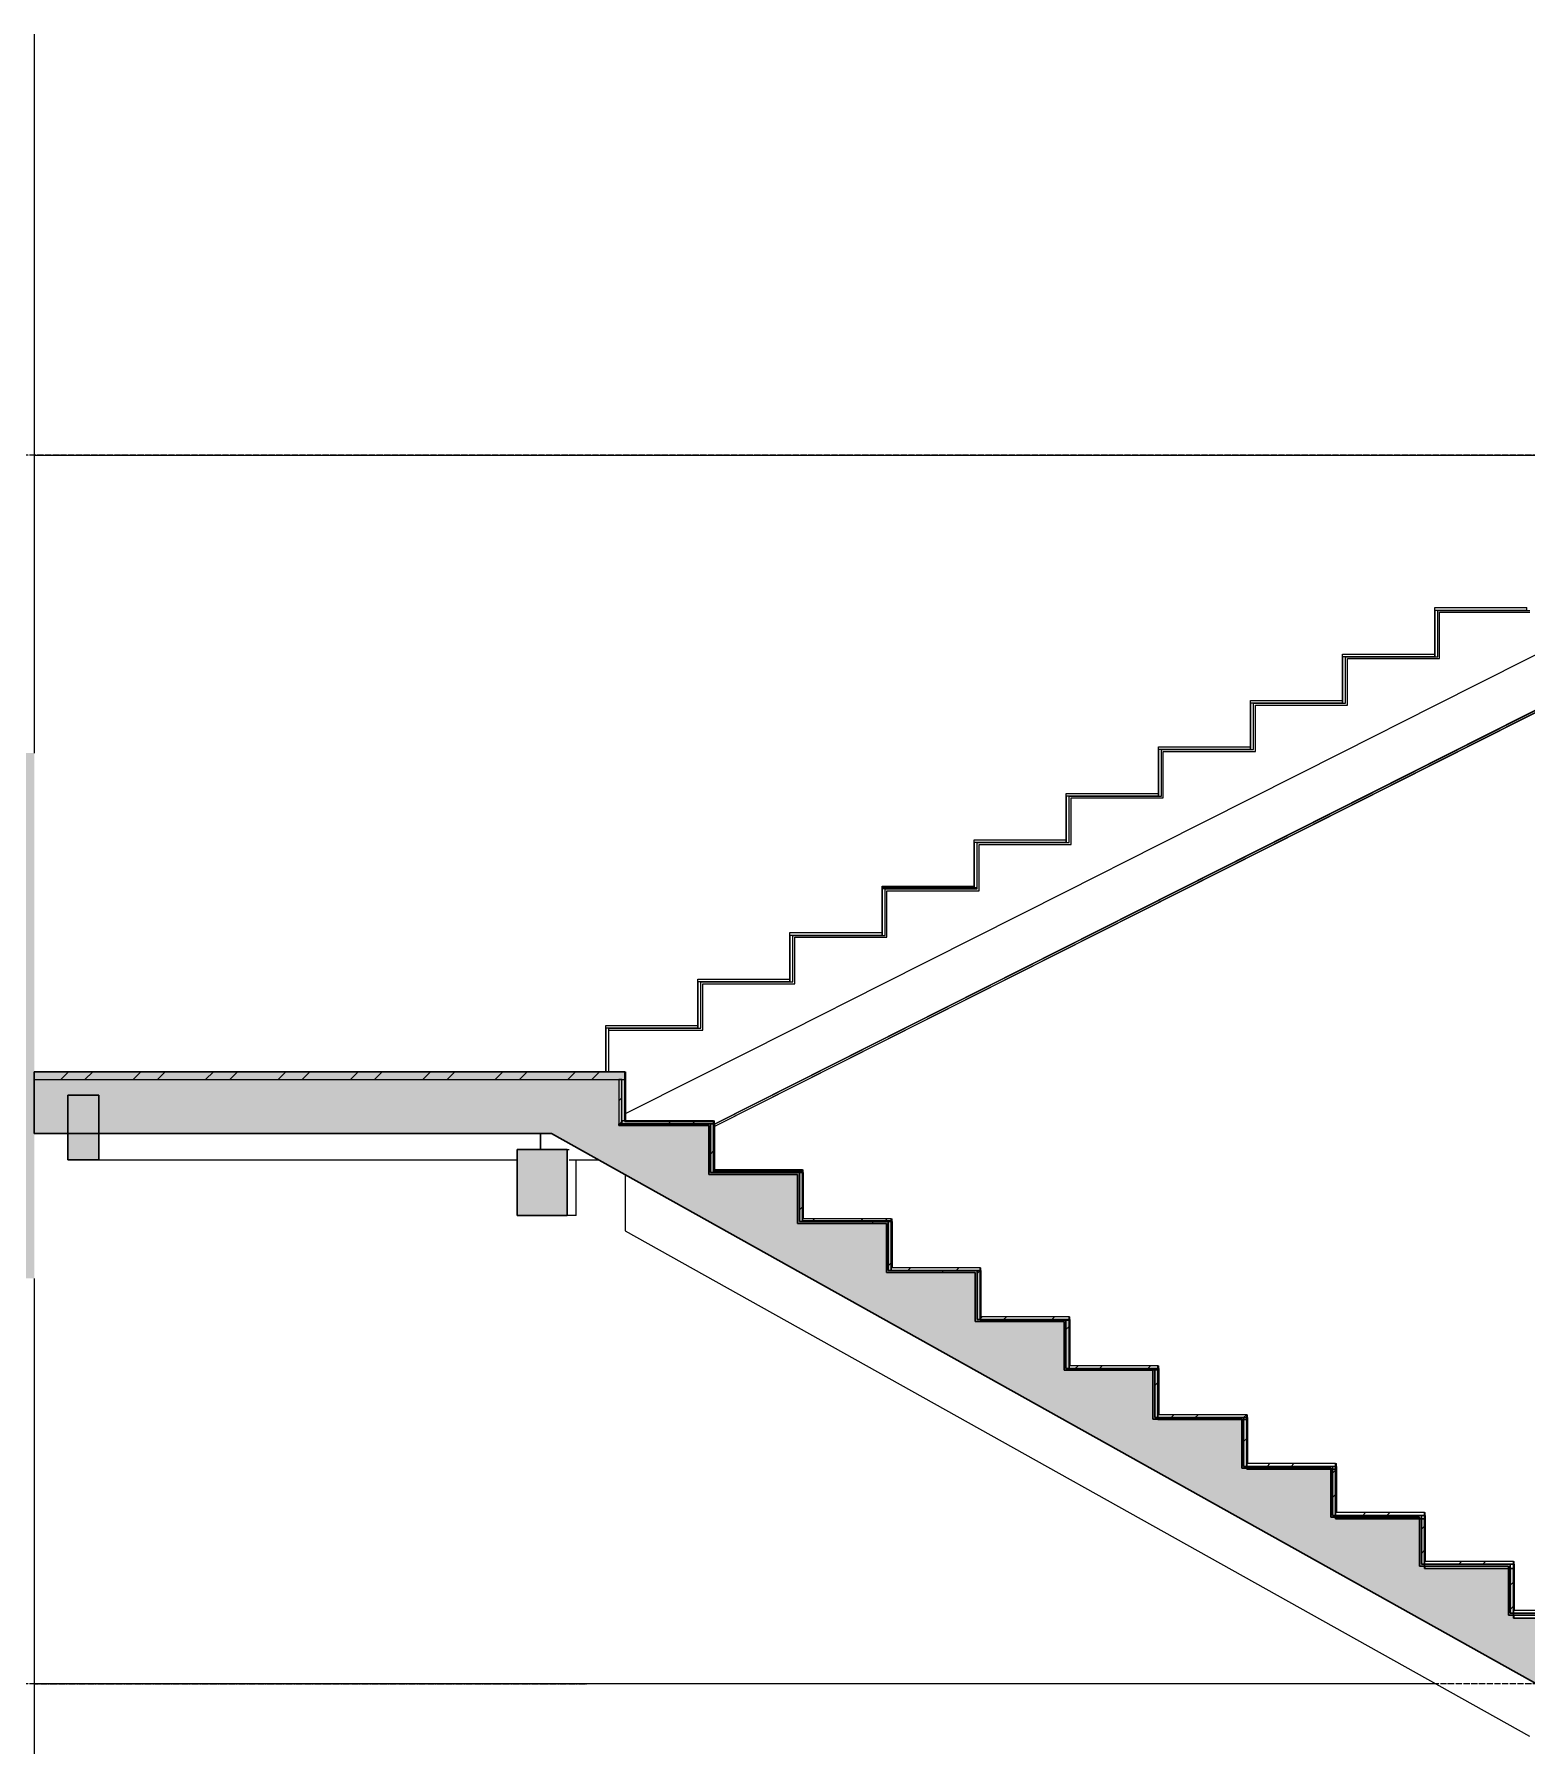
# Model space of a CAD drawing. Header units: millimetres. Extents: x -46915 to 9656, y -6969 to 19630.
# Drawn here: x -20424 to -15565, y 7749 to 13320 of the extents above; entities that cross this region are included whole.
import ezdxf

# ---------------------------------------------------------------- set-up
doc = ezdxf.new("R2010")
doc.units = ezdxf.units.MM
doc.linetypes.add('ADSK_Линия сетки', pattern=[25, 20, -2.5, 0, -2.5])
doc.linetypes.add('ADSK_Штриховая_ш3 п1_5', pattern=[4.5, 3, -1.5])
for name, color, linetype, lineweight in [('Каркас', 7, 'Continuous', 9), ('Лестницы', 7, 'Continuous', 9), ('Стены внутренние', 7, 'Continuous', 9), ('Стены наружные', 7, 'Continuous', 9), ('Уровни', 7, 'Continuous', 9)]:
    doc.layers.add(name, color=color, linetype=linetype, lineweight=lineweight)
doc.layers.add('Линии разделители', color=4, linetype='ADSK_Штриховая_ш3 п1_5', lineweight=30, true_color=0x00ffff)
pattern_1 = [(45, (-19354.99, -180), (-117.8655, 117.8655), []), (45, (-19276.41, -180), (-117.8655, 117.8655), [])]
pattern_2 = [(0, (-15614.16, 7950), (0, 600), []), (90, (-15614.164, 7950), (-2.078, 1e-16), [])]
pattern_3 = [(0, (-15903.46, 7950), (0, 600), []), (90, (-15903.463, 7950), (-2.078, 1e-16), [])]
pattern_4 = [(0, (-16192.76, 7950), (0, 600), []), (90, (-16192.761, 7950), (-2.078, 1e-16), [])]
pattern_5 = [(0, (-16482.06, 7950), (0, 600), []), (90, (-16482.059, 7950), (-2.078, 1e-16), [])]
pattern_6 = [(0, (-16771.36, 7950), (0, 600), []), (90, (-16771.358, 7950), (-2.078, 1e-16), [])]
pattern_7 = [(0, (-17060.66, 7950), (0, 600), []), (90, (-17060.656, 7950), (-2.078, 1e-16), [])]
pattern_8 = [(0, (-17349.95, 7950), (0, 600), []), (90, (-17349.954, 7950), (-2.078, 1e-16), [])]
pattern_9 = [(0, (-17639.25, 7950), (0, 600), []), (90, (-17639.252, 7950), (-2.078, 1e-16), [])]
pattern_10 = [(0, (-17928.55, 7950), (0, 600), []), (90, (-17928.551, 7950), (-2.078, 1e-16), [])]
pattern_11 = [(0, (-18217.85, 7950), (0, 600), []), (90, (-18217.849, 7950), (-2.078, 1e-16), [])]
pattern_12 = [(0, (-18563.5, 9942), (0, 600), []), (90, (-18563.5, 9942), (-599.97, 4e-14), [])]

msp = doc.modelspace()

# ---------------------------------------------------------------- hatches: boundary and pattern name
at = {"layer": 'Каркас', "true_color": 0xc0c0c0}
msp.add_hatch(color=9, dxfattribs=at).paths.add_polyline_path([(-18851.4, 9475), (-18688.8, 9475), (-18688.8, 9690), (-18851.4, 9690)])
at = {"layer": 'Лестницы', "lineweight": 5}
h = msp.add_hatch(dxfattribs=at)
h.set_pattern_fill('FP_47', color=256, style=0, pattern_type=2)
h.set_pattern_definition(pattern_12)
h.paths.add_polyline_path([(-17353.9, 10537.6), (-17353.9, 10688.8), (-17363.9, 10688.8), (-17363.9, 10537.6)])
h = msp.add_hatch(dxfattribs=at)
h.set_pattern_fill('FP_47', color=256, style=0, pattern_type=2)
h.set_pattern_definition(pattern_12)
h.paths.add_polyline_path([(-17363.9, 10537.6), (-17363.9, 10546.6), (-17663.8, 10546.6), (-17663.8, 10537.6)])
h = msp.add_hatch(dxfattribs=at)
h.set_pattern_fill('FP_47', color=256, style=0, pattern_type=2)
h.set_pattern_definition(pattern_12)
h.paths.add_polyline_path([(-18553.5, 9942), (-18553.5, 10084.2), (-18563.5, 10084.2), (-18563.5, 9942)])
at = {"layer": 'Лестницы', "true_color": 0xc0c0c0}
for points in [[(-18501.5, 9608.5), (-18501.5, 9942), (-20424.1, 9942), (-20424.1, 9742), (-18740.4, 9742), (-18579, 9651.8)], [(-20314.1, 9656), (-20214.1, 9656), (-20214.1, 9866), (-20314.1, 9866), (-20314.1, 9671.1)], [(-15179.6, 7780), (-15029.8, 7780), (-15029.8, 8001.7), (-15319.1, 8001.7), (-15319.1, 8163.4), (-15608.4, 8163.4), (-15608.4, 8325.1), (-15897.7, 8325.1), (-15897.7, 8486.8), (-16187.1, 8486.8), (-16187.1, 8648.5), (-16476.4, 8648.5), (-16476.4, 8810.2), (-16765.7, 8810.2), (-16765.7, 8971.8), (-17055, 8971.8), (-17055, 9133.5), (-17344.3, 9133.5), (-17344.3, 9295.2), (-17633.6, 9295.2), (-17633.6, 9456.9), (-17922.9, 9456.9), (-17922.9, 9618.6), (-18212.2, 9618.6), (-18212.2, 9780.3), (-18501.5, 9780.3), (-18501.5, 9608.5), (-15229.9, 7780)]]:
    msp.add_hatch(color=9, dxfattribs=at).paths.add_polyline_path(points)
at = {"layer": 'Лестницы', "lineweight": 5}
h = msp.add_hatch(dxfattribs=at)
h.set_pattern_fill('FP_4', color=256, style=0, pattern_type=2)
h.set_pattern_definition(pattern_1)
h.paths.add_polyline_path([(-18579, 9917), (-18501.5, 9917), (-18501.5, 9942), (-20424.1, 9942), (-20424.1, 9917), (-19334.4, 9917)])
h = msp.add_hatch(dxfattribs=at)
h.set_pattern_fill('FP_34', color=256, style=0, pattern_type=2)
h.set_pattern_definition([(0, (-18504.03, 9942), (0, 600), []), (90, (-18504.031, 9942), (-2.078, 1e-16), [])])
h.paths.add_polyline_path([(-18498.8, 9917), (-18498.8, 9942), (-18501.5, 9942), (-18501.5, 9917)])
h = msp.add_hatch(dxfattribs=at)
h.set_pattern_fill('FP_4', color=256, style=0, pattern_type=2)
h.set_pattern_definition(pattern_1)
h.paths.add_polyline_path([(-18520.5, 9773.6), (-18510.5, 9773.6), (-18510.5, 9917), (-18520.5, 9917), (-18520.5, 9868.7)])
h = msp.add_hatch(dxfattribs=at)
h.set_pattern_fill('FP_9', color=256, style=0, pattern_type=2)
h.set_pattern_definition([(0, (-19354.99, -180), (406.4, 101.6), [33.528, -271.272, 33.528, -271.272, -1625.6]), (0, (-19354.99, -180), (406.4, 101.6), [-609.6, 33.528, -576.072, 33.528, -271.272, -711.2]), (0, (-19354.99, -180), (406.4, 101.6), [-1524, 33.528, -169.672, 33.528, -474.472]), (120, (-19202.59, -129.2), (-291.1882, 301.1527), [33.528, -271.272, 33.528, -271.272, -1625.6]), (120, (-19202.59, -129.2), (-291.1882, 301.1527), [-609.6, 33.528, -576.072, 33.528, -271.272, -711.2]), (120, (-19202.59, -129.2), (-291.1882, 301.1527), [-1524, 33.528, -169.672, 33.528, -474.472]), (240, (-19151.79, 74), (-115.2118, -402.7527), [33.528, -271.272, 33.528, -271.272, -1625.6]), (240, (-19151.79, 74), (-115.2118, -402.7527), [-609.6, 33.528, -576.072, 33.528, -271.272, -711.2]), (240, (-19151.79, 74), (-115.2118, -402.7527), [-1524, 33.528, -169.672, 33.528, -474.472])])
h.paths.add_polyline_path([(-15179.6, 8014.4), (-15039.8, 8014.4), (-15039.8, 8020.4), (-15329.1, 8020.4), (-15329.1, 8179.8), (-15618.4, 8179.8), (-15618.4, 8339.2), (-15907.7, 8339.2), (-15907.7, 8498.5), (-16197.1, 8498.5), (-16197.1, 8657.9), (-16486.4, 8657.9), (-16486.4, 8817.3), (-16775.7, 8817.3), (-16775.7, 8976.7), (-17065, 8976.7), (-17065, 9136.1), (-17354.3, 9136.1), (-17354.3, 9295.5), (-17643.6, 9295.5), (-17643.6, 9454.8), (-17932.9, 9454.8), (-17932.9, 9614.2), (-18222.2, 9614.2), (-18222.2, 9773.6), (-18520.5, 9773.6), (-18520.5, 9767.6), (-18228.2, 9767.6), (-18228.2, 9608.2), (-17938.9, 9608.2), (-17938.9, 9448.8), (-17649.6, 9448.8), (-17649.6, 9289.5), (-17360.3, 9289.5), (-17360.3, 9130.1), (-17071, 9130.1), (-17071, 8970.7), (-16781.7, 8970.7), (-16781.7, 8811.3), (-16492.4, 8811.3), (-16492.4, 8651.9), (-16203.1, 8651.9), (-16203.1, 8492.5), (-15913.7, 8492.5), (-15913.7, 8333.2), (-15624.4, 8333.2), (-15624.4, 8173.8), (-15335.1, 8173.8), (-15335.1, 8014.4)])
h = msp.add_hatch(dxfattribs=at)
h.set_pattern_fill('FP_4', color=256, style=0, pattern_type=2)
h.set_pattern_definition(pattern_1)
h.paths.add_polyline_path([(-18510.5, 9773.6), (-18212.2, 9773.6), (-18212.2, 9782.6), (-18510.5, 9782.6)])
h = msp.add_hatch(dxfattribs=at)
h.set_pattern_fill('FP_4', color=256, style=0, pattern_type=2)
h.set_pattern_definition(pattern_1)
h.paths.add_polyline_path([(-18222.2, 9614.2), (-18212.2, 9614.2), (-18212.2, 9773.6), (-18222.2, 9773.6), (-18222.2, 9671.1)])
h = msp.add_hatch(dxfattribs=at)
h.set_pattern_fill('FP_46', color=256, style=0, pattern_type=2)
h.set_pattern_definition(pattern_11)
h.paths.add_polyline_path([(-18209.5, 9773.6), (-18209.5, 9782.6), (-18212.2, 9782.6), (-18212.2, 9773.6)])
h = msp.add_hatch(dxfattribs=at)
h.set_pattern_fill('FP_46', color=256, style=0, pattern_type=2)
h.set_pattern_definition(pattern_11)
h.paths.add_polyline_path([(-18212.2, 9623.2), (-18209.5, 9623.2), (-18209.5, 9773.6), (-18212.2, 9773.6), (-18212.2, 9671.1)])
h = msp.add_hatch(dxfattribs=at)
h.set_pattern_fill('FP_4', color=256, style=0, pattern_type=2)
h.set_pattern_definition(pattern_1)
h.paths.add_polyline_path([(-18212.2, 9614.2), (-17922.9, 9614.2), (-17922.9, 9623.2), (-18212.2, 9623.2)])
h = msp.add_hatch(dxfattribs=at)
h.set_pattern_fill('FP_4', color=256, style=0, pattern_type=2)
h.set_pattern_definition(pattern_1)
h.paths.add_polyline_path([(-17932.9, 9454.8), (-17922.9, 9454.8), (-17922.9, 9614.2), (-17932.9, 9614.2)])
h = msp.add_hatch(dxfattribs=at)
h.set_pattern_fill('FP_45', color=256, style=0, pattern_type=2)
h.set_pattern_definition(pattern_10)
h.paths.add_polyline_path([(-17921.2, 9614.2), (-17920.2, 9614.2), (-17921.2, 9623.2), (-17922.9, 9623.2), (-17922.9, 9614.2)])
h = msp.add_hatch(dxfattribs=at)
h.set_pattern_fill('FP_45', color=256, style=0, pattern_type=2)
h.set_pattern_definition(pattern_10)
h.paths.add_polyline_path([(-17922.9, 9463.8), (-17920.2, 9463.8), (-17921.2, 9614.2), (-17922.9, 9614.2), (-17922.9, 9586.4)])
h = msp.add_hatch(dxfattribs=at)
h.set_pattern_fill('FP_4', color=256, style=0, pattern_type=2)
h.set_pattern_definition(pattern_1)
h.paths.add_polyline_path([(-17823.5, 9454.8), (-17633.6, 9454.8), (-17633.6, 9463.8), (-17922.9, 9463.8), (-17922.9, 9454.8)])
h = msp.add_hatch(dxfattribs=at)
h.set_pattern_fill('FP_4', color=256, style=0, pattern_type=2)
h.set_pattern_definition(pattern_1)
h.paths.add_polyline_path([(-17633.6, 9295.5), (-17633.6, 9454.8), (-17643.6, 9454.8), (-17643.6, 9295.5)])
h = msp.add_hatch(dxfattribs=at)
h.set_pattern_fill('FP_44', color=256, style=0, pattern_type=2)
h.set_pattern_definition(pattern_9)
h.paths.add_polyline_path([(-17631.9, 9454.8), (-17630.9, 9454.8), (-17631.9, 9463.8), (-17633.6, 9463.8), (-17633.6, 9454.8)])
h = msp.add_hatch(dxfattribs=at)
h.set_pattern_fill('FP_44', color=256, style=0, pattern_type=2)
h.set_pattern_definition(pattern_9)
h.paths.add_polyline_path([(-17633.6, 9304.5), (-17630.9, 9304.5), (-17631.9, 9454.8), (-17633.6, 9454.8), (-17633.6, 9392.3)])
h = msp.add_hatch(dxfattribs=at)
h.set_pattern_fill('FP_4', color=256, style=0, pattern_type=2)
h.set_pattern_definition(pattern_1)
h.paths.add_polyline_path([(-17633.6, 9295.5), (-17344.3, 9295.5), (-17344.3, 9304.5), (-17633.6, 9304.5)])
h = msp.add_hatch(dxfattribs=at)
h.set_pattern_fill('FP_43', color=256, style=0, pattern_type=2)
h.set_pattern_definition(pattern_8)
h.paths.add_polyline_path([(-17341.6, 9295.5), (-17341.6, 9304.5), (-17344.3, 9304.5), (-17344.3, 9295.5)])
h = msp.add_hatch(dxfattribs=at)
h.set_pattern_fill('FP_4', color=256, style=0, pattern_type=2)
h.set_pattern_definition(pattern_1)
h.paths.add_polyline_path([(-17354.3, 9136.1), (-17344.3, 9136.1), (-17344.3, 9295.5), (-17354.3, 9295.5), (-17354.3, 9176.9)])
h = msp.add_hatch(dxfattribs=at)
h.set_pattern_fill('FP_43', color=256, style=0, pattern_type=2)
h.set_pattern_definition(pattern_8)
h.paths.add_polyline_path([(-17341.6, 9145.1), (-17341.6, 9295.5), (-17344.3, 9295.5), (-17344.3, 9145.1)])
h = msp.add_hatch(dxfattribs=at)
h.set_pattern_fill('FP_4', color=256, style=0, pattern_type=2)
h.set_pattern_definition(pattern_1)
h.paths.add_polyline_path([(-17068.1, 9136.1), (-17055, 9136.1), (-17055, 9145.1), (-17344.3, 9145.1), (-17344.3, 9136.1), (-17257, 9136.1)])
h = msp.add_hatch(dxfattribs=at)
h.set_pattern_fill('FP_42', color=256, style=0, pattern_type=2)
h.set_pattern_definition(pattern_7)
h.paths.add_polyline_path([(-17052.3, 9136.1), (-17052.3, 9145.1), (-17055, 9145.1), (-17055, 9136.1)])
h = msp.add_hatch(dxfattribs=at)
h.set_pattern_fill('FP_4', color=256, style=0, pattern_type=2)
h.set_pattern_definition(pattern_1)
h.paths.add_polyline_path([(-17065, 8976.7), (-17055, 8976.7), (-17055, 9136.1), (-17065, 9136.1), (-17065, 9078)])
h = msp.add_hatch(dxfattribs=at)
h.set_pattern_fill('FP_42', color=256, style=0, pattern_type=2)
h.set_pattern_definition(pattern_7)
h.paths.add_polyline_path([(-17052.3, 8985.7), (-17052.3, 9136.1), (-17055, 9136.1), (-17055, 8985.7)])
h = msp.add_hatch(dxfattribs=at)
h.set_pattern_fill('FP_4', color=256, style=0, pattern_type=2)
h.set_pattern_definition(pattern_1)
h.paths.add_polyline_path([(-16879.3, 8976.7), (-16765.7, 8976.7), (-16765.7, 8985.7), (-17055, 8985.7), (-17055, 8976.7)])
h = msp.add_hatch(dxfattribs=at)
h.set_pattern_fill('FP_4', color=256, style=0, pattern_type=2)
h.set_pattern_definition(pattern_1)
h.paths.add_polyline_path([(-16765.7, 8817.3), (-16765.7, 8976.7), (-16775.7, 8976.7), (-16775.7, 8817.3)])
h = msp.add_hatch(dxfattribs=at)
h.set_pattern_fill('FP_41', color=256, style=0, pattern_type=2)
h.set_pattern_definition(pattern_6)
h.paths.add_polyline_path([(-16763, 8976.7), (-16763, 8985.7), (-16765.7, 8985.7), (-16765.7, 8976.7)])
h = msp.add_hatch(dxfattribs=at)
h.set_pattern_fill('FP_41', color=256, style=0, pattern_type=2)
h.set_pattern_definition(pattern_6)
h.paths.add_polyline_path([(-16764.1, 8826.3), (-16763, 8826.3), (-16763, 8976.7), (-16765.7, 8976.7), (-16765.7, 8826.3)])
h = msp.add_hatch(dxfattribs=at)
h.set_pattern_fill('FP_4', color=256, style=0, pattern_type=2)
h.set_pattern_definition(pattern_1)
h.paths.add_polyline_path([(-16476.4, 8817.3), (-16476.4, 8826.3), (-16765.7, 8826.3), (-16765.7, 8817.3)])
h = msp.add_hatch(dxfattribs=at)
h.set_pattern_fill('FP_4', color=256, style=0, pattern_type=2)
h.set_pattern_definition(pattern_1)
h.paths.add_polyline_path([(-16486.4, 8657.9), (-16476.4, 8657.9), (-16476.4, 8817.3), (-16486.4, 8817.3)])
h = msp.add_hatch(dxfattribs=at)
h.set_pattern_fill('FP_40', color=256, style=0, pattern_type=2)
h.set_pattern_definition(pattern_5)
h.paths.add_polyline_path([(-16474.8, 8817.3), (-16473.7, 8817.3), (-16474.8, 8826.3), (-16476.4, 8826.3), (-16476.4, 8817.3)])
h = msp.add_hatch(dxfattribs=at)
h.set_pattern_fill('FP_40', color=256, style=0, pattern_type=2)
h.set_pattern_definition(pattern_5)
h.paths.add_polyline_path([(-16473.7, 8666.9), (-16474.8, 8817.3), (-16476.4, 8817.3), (-16476.4, 8666.9), (-16474.8, 8666.9)])
h = msp.add_hatch(dxfattribs=at)
h.set_pattern_fill('FP_4', color=256, style=0, pattern_type=2)
h.set_pattern_definition(pattern_1)
h.paths.add_polyline_path([(-16312.7, 8657.9), (-16187.1, 8657.9), (-16187.1, 8666.9), (-16476.4, 8666.9), (-16476.4, 8657.9)])
h = msp.add_hatch(dxfattribs=at)
h.set_pattern_fill('FP_4', color=256, style=0, pattern_type=2)
h.set_pattern_definition(pattern_1)
h.paths.add_polyline_path([(-16197.1, 8498.5), (-16187.1, 8498.5), (-16187.1, 8657.9), (-16197.1, 8657.9)])
h = msp.add_hatch(dxfattribs=at)
h.set_pattern_fill('FP_39', color=256, style=0, pattern_type=2)
h.set_pattern_definition(pattern_4)
h.paths.add_polyline_path([(-16184.4, 8657.9), (-16184.4, 8666.9), (-16187.1, 8666.9), (-16187.1, 8657.9)])
h = msp.add_hatch(dxfattribs=at)
h.set_pattern_fill('FP_39', color=256, style=0, pattern_type=2)
h.set_pattern_definition(pattern_4)
h.paths.add_polyline_path([(-16184.4, 8507.5), (-16184.4, 8657.9), (-16187.1, 8657.9), (-16187.1, 8507.5)])
h = msp.add_hatch(dxfattribs=at)
h.set_pattern_fill('FP_4', color=256, style=0, pattern_type=2)
h.set_pattern_definition(pattern_1)
h.paths.add_polyline_path([(-16187.1, 8498.5), (-15897.7, 8498.5), (-15897.7, 8507.5), (-16187.1, 8507.5)])
h = msp.add_hatch(dxfattribs=at)
h.set_pattern_fill('FP_4', color=256, style=0, pattern_type=2)
h.set_pattern_definition(pattern_1)
h.paths.add_polyline_path([(-15907.7, 8339.2), (-15897.7, 8339.2), (-15897.7, 8498.5), (-15907.7, 8498.5), (-15907.7, 8485)])
h = msp.add_hatch(dxfattribs=at)
h.set_pattern_fill('FP_38', color=256, style=0, pattern_type=2)
h.set_pattern_definition(pattern_3)
h.paths.add_polyline_path([(-15895.1, 8498.5), (-15895.1, 8507.5), (-15897.7, 8507.5), (-15897.7, 8498.5)])
h = msp.add_hatch(dxfattribs=at)
h.set_pattern_fill('FP_38', color=256, style=0, pattern_type=2)
h.set_pattern_definition(pattern_3)
h.paths.add_polyline_path([(-15896.2, 8348.2), (-15895.1, 8348.2), (-15895.1, 8498.5), (-15897.7, 8498.5), (-15897.7, 8348.2)])
h = msp.add_hatch(dxfattribs=at)
h.set_pattern_fill('FP_4', color=256, style=0, pattern_type=2)
h.set_pattern_definition(pattern_1)
h.paths.add_polyline_path([(-15608.4, 8339.2), (-15608.4, 8348.2), (-15897.7, 8348.2), (-15897.7, 8339.2)])
h = msp.add_hatch(dxfattribs=at)
h.set_pattern_fill('FP_4', color=256, style=0, pattern_type=2)
h.set_pattern_definition(pattern_1)
h.paths.add_polyline_path([(-15618.4, 8179.8), (-15608.4, 8179.8), (-15608.4, 8339.2), (-15618.4, 8339.2)])
h = msp.add_hatch(dxfattribs=at)
h.set_pattern_fill('FP_37', color=256, style=0, pattern_type=2)
h.set_pattern_definition(pattern_2)
h.paths.add_polyline_path([(-15606.9, 8339.2), (-15605.8, 8339.2), (-15606.9, 8348.2), (-15608.4, 8348.2), (-15608.4, 8339.2)])
h = msp.add_hatch(dxfattribs=at)
h.set_pattern_fill('FP_37', color=256, style=0, pattern_type=2)
h.set_pattern_definition(pattern_2)
h.paths.add_polyline_path([(-15605.8, 8188.8), (-15606.9, 8339.2), (-15608.4, 8339.2), (-15608.4, 8188.8), (-15606.9, 8188.8)])
h = msp.add_hatch(dxfattribs=at)
h.set_pattern_fill('FP_4', color=256, style=0, pattern_type=2)
h.set_pattern_definition(pattern_1)
h.paths.add_polyline_path([(-15557.3, 8179.8), (-15319.1, 8179.8), (-15319.1, 8188.8), (-15608.4, 8188.8), (-15608.4, 8179.8)])
at = {"layer": 'Стены наружные', "true_color": 0xc0c0c0}
msp.add_hatch(color=9, dxfattribs=at).paths.add_polyline_path([(-20845.2, 9270), (-20424.1, 9270), (-20424.1, 10980), (-20934.1, 10980), (-20934.1, 9270)])

# ---------------------------------------------------------------- linework, layer by layer
at = {"layer": 'Каркас', "lineweight": 30}
for p, q in [((-18688.8, 9690), (-18851.4, 9690)), ((-18851.4, 9690), (-18851.4, 9475)), ((-18688.8, 9475), (-18688.8, 9690)), ((-18851.4, 9475), (-18688.8, 9475))]:
    msp.add_line(p, q, dxfattribs=at)
at = {"layer": 'Каркас'}
for p, q in [((-18688.8, 9690), (-18682.5, 9690)), ((-18659.9, 9475), (-18659.9, 9656)), ((-18659.9, 9475), (-18688.8, 9475))]:
    msp.add_line(p, q, dxfattribs=at)
at = {"layer": 'Лестницы'}
for p, q in [((-15864.5, 11453.5), (-15564.6, 11453.5)), ((-15864.5, 11302.4), (-15864.5, 11453.5)), ((-15864.5, 11453.5), (-15564.6, 11453.5)), ((-15864.5, 11444.5), (-15864.5, 11453.5)), ((-15864.5, 11444.5), (-15864.5, 11293.4)), ((-15854.5, 11444.5), (-15864.5, 11444.5)), ((-15564.6, 11444.5), (-15864.5, 11444.5)), ((-15854.5, 11444.5), (-15554.6, 11444.5)), ((-15854.5, 11293.4), (-15854.5, 11444.5)), ((-15854.5, 11293.4), (-15854.5, 11444.5)), ((-15848.5, 11287.4), (-15848.5, 11438.5)), ((-15848.5, 11438.5), (-15554.6, 11438.5)), ((-15564.6, 11444.5), (-15564.6, 11453.5)), ((-15564.6, 11285.6), (-15264.8, 11436.7)), ((-14946.9, 11408.7), (-18209.5, 9764.2)), ((-14948, 11408.7), (-18209.5, 9764.8)), ((-18209.5, 9771.7), (-14961.7, 11408.7)), ((-14962.8, 11408.7), (-18209.5, 9772.2)), ((-16164.4, 11302.4), (-15864.5, 11302.4)), ((-16164.4, 11151.2), (-16164.4, 11302.4)), ((-16164.4, 11302.4), (-15864.5, 11302.4)), ((-16164.4, 11293.4), (-16164.4, 11302.4)), ((-16164.4, 11293.4), (-16164.4, 11142.2)), ((-16154.4, 11293.4), (-16164.4, 11293.4)), ((-15864.5, 11293.4), (-16164.4, 11293.4)), ((-16154.4, 11293.4), (-15854.5, 11293.4)), ((-16154.4, 11142.2), (-16154.4, 11293.4)), ((-16154.4, 11142.2), (-16154.4, 11293.4)), ((-16148.4, 11136.2), (-16148.4, 11287.4)), ((-16148.4, 11287.4), (-15854.5, 11287.4)), ((-15864.5, 11293.4), (-15864.5, 11302.4)), ((-15864.5, 11293.4), (-15854.5, 11293.4)), ((-15864.5, 11134.4), (-15564.6, 11285.6)), ((-15854.5, 11287.4), (-15848.5, 11287.4)), ((-16464.3, 11151.2), (-16164.4, 11151.2)), ((-16464.3, 11000.1), (-16464.3, 11151.2)), ((-16464.3, 11151.2), (-16164.4, 11151.2)), ((-16464.3, 11142.2), (-16464.3, 11151.2)), ((-16164.4, 11142.2), (-16164.4, 11151.2)), ((-16464.3, 11142.2), (-16464.3, 10991.1)), ((-16454.3, 11142.2), (-16464.3, 11142.2)), ((-16164.4, 11142.2), (-16464.3, 11142.2)), ((-16454.3, 11142.2), (-16154.4, 11142.2)), ((-16454.3, 10991.1), (-16454.3, 11142.2)), ((-16454.3, 10991.1), (-16454.3, 11142.2)), ((-16448.3, 10985.1), (-16448.3, 11136.2)), ((-16448.3, 11136.2), (-16154.4, 11136.2)), ((-16164.4, 11142.2), (-16154.4, 11142.2)), ((-16164.4, 10983.3), (-15864.5, 11134.4)), ((-16154.4, 11136.2), (-16148.4, 11136.2)), ((-16764.2, 11000.1), (-16464.3, 11000.1)), ((-16764.2, 10848.9), (-16764.2, 11000.1)), ((-16764.2, 11000.1), (-16464.3, 11000.1)), ((-16764.2, 10991.1), (-16764.2, 11000.1)), ((-16764.2, 10991.1), (-16764.2, 10839.9)), ((-16754.2, 10991.1), (-16764.2, 10991.1)), ((-16464.3, 10991.1), (-16764.2, 10991.1)), ((-16754.2, 10991.1), (-16454.3, 10991.1)), ((-16754.2, 10839.9), (-16754.2, 10991.1)), ((-16754.2, 10839.9), (-16754.2, 10991.1)), ((-16748.2, 10833.9), (-16748.2, 10985.1)), ((-16748.2, 10985.1), (-16454.3, 10985.1)), ((-16464.3, 10991.1), (-16464.3, 11000.1)), ((-16464.3, 10991.1), (-16454.3, 10991.1)), ((-16464.3, 10832.1), (-16164.4, 10983.3)), ((-16454.3, 10985.1), (-16448.3, 10985.1)), ((-17064.1, 10848.9), (-16764.2, 10848.9)), ((-17064.1, 10697.8), (-17064.1, 10848.9)), ((-17064.1, 10848.9), (-16764.2, 10848.9)), ((-17064.1, 10839.9), (-17064.1, 10848.9)), ((-17064.1, 10839.9), (-17064.1, 10688.8)), ((-17054.1, 10839.9), (-17064.1, 10839.9)), ((-16764.2, 10839.9), (-17064.1, 10839.9)), ((-17054.1, 10839.9), (-16754.2, 10839.9)), ((-17054.1, 10688.8), (-17054.1, 10839.9)), ((-17054.1, 10688.8), (-17054.1, 10839.9)), ((-17048.1, 10682.8), (-17048.1, 10833.9)), ((-17048.1, 10833.9), (-16754.2, 10833.9)), ((-16764.2, 10839.9), (-16764.2, 10848.9)), ((-16764.2, 10839.9), (-16754.2, 10839.9)), ((-16764.2, 10680.9), (-16464.3, 10832.1)), ((-16754.2, 10833.9), (-16748.2, 10833.9)), ((-17363.9, 10697.8), (-17064.1, 10697.8)), ((-17363.9, 10546.6), (-17363.9, 10697.8)), ((-17363.9, 10697.8), (-17064.1, 10697.8)), ((-17363.9, 10688.8), (-17363.9, 10697.8)), ((-17064.1, 10688.8), (-17064.1, 10697.8)), ((-17363.9, 10688.8), (-17363.9, 10537.6)), ((-17353.9, 10688.8), (-17363.9, 10688.8)), ((-17064.1, 10688.8), (-17363.9, 10688.8)), ((-17353.9, 10688.8), (-17054.1, 10688.8)), ((-17353.9, 10537.6), (-17353.9, 10688.8)), ((-17353.9, 10537.6), (-17353.9, 10688.8)), ((-17347.9, 10531.6), (-17347.9, 10682.8)), ((-17347.9, 10682.8), (-17054.1, 10682.8)), ((-17064.1, 10688.8), (-17054.1, 10688.8)), ((-17064.1, 10529.8), (-16764.2, 10680.9)), ((-17054.1, 10682.8), (-17048.1, 10682.8)), ((-17663.8, 10546.6), (-17363.9, 10546.6)), ((-17663.8, 10395.5), (-17663.8, 10546.6)), ((-17663.8, 10546.6), (-17363.9, 10546.6)), ((-17663.8, 10537.6), (-17663.8, 10546.6)), ((-17663.8, 10537.6), (-17663.8, 10386.5)), ((-17653.8, 10537.6), (-17663.8, 10537.6)), ((-17363.9, 10537.6), (-17663.8, 10537.6)), ((-17653.8, 10537.6), (-17353.9, 10537.6)), ((-17653.8, 10386.5), (-17653.8, 10537.6)), ((-17653.8, 10386.5), (-17653.8, 10537.6)), ((-17647.8, 10380.5), (-17647.8, 10531.6)), ((-17647.8, 10531.6), (-17353.9, 10531.6)), ((-17363.9, 10537.6), (-17363.9, 10546.6)), ((-17363.9, 10537.6), (-17353.9, 10537.6)), ((-17353.9, 10531.6), (-17347.9, 10531.6)), ((-17363.9, 10378.6), (-17064.1, 10529.8)), ((-17963.7, 10395.5), (-17663.8, 10395.5)), ((-17963.7, 10244.3), (-17963.7, 10395.5)), ((-17963.7, 10395.5), (-17663.8, 10395.5)), ((-17963.7, 10386.5), (-17963.7, 10395.5)), ((-17963.7, 10386.5), (-17963.7, 10235.3)), ((-17953.7, 10386.5), (-17963.7, 10386.5)), ((-17663.8, 10386.5), (-17963.7, 10386.5)), ((-17953.7, 10386.5), (-17653.8, 10386.5)), ((-17953.7, 10235.3), (-17953.7, 10386.5)), ((-17953.7, 10235.3), (-17953.7, 10386.5)), ((-17947.7, 10229.3), (-17947.7, 10380.5)), ((-17947.7, 10380.5), (-17653.8, 10380.5)), ((-17663.8, 10386.5), (-17663.8, 10395.5)), ((-17663.8, 10386.5), (-17653.8, 10386.5)), ((-17663.8, 10227.5), (-17363.9, 10378.6)), ((-17653.8, 10380.5), (-17647.8, 10380.5)), ((-18263.6, 10244.3), (-17963.7, 10244.3)), ((-18263.6, 10093.2), (-18263.6, 10244.3)), ((-18263.6, 10244.3), (-17963.7, 10244.3)), ((-18263.6, 10235.3), (-18263.6, 10244.3)), ((-18263.6, 10235.3), (-18263.6, 10084.2)), ((-18253.6, 10235.3), (-18263.6, 10235.3)), ((-17963.7, 10235.3), (-18263.6, 10235.3)), ((-18253.6, 10235.3), (-17953.7, 10235.3)), ((-18253.6, 10084.2), (-18253.6, 10235.3)), ((-18253.6, 10084.2), (-18253.6, 10235.3)), ((-18247.6, 10078.2), (-18247.6, 10229.3)), ((-18247.6, 10229.3), (-17953.7, 10229.3)), ((-17963.7, 10235.3), (-17963.7, 10244.3)), ((-17963.7, 10235.3), (-17953.7, 10235.3)), ((-17963.7, 10076.3), (-17663.8, 10227.5)), ((-17953.7, 10229.3), (-17947.7, 10229.3)), ((-18563.5, 10093.2), (-18263.6, 10093.2)), ((-18563.5, 9942), (-18563.5, 10093.2)), ((-18563.5, 10093.2), (-18263.6, 10093.2)), ((-18563.5, 10084.2), (-18563.5, 10093.2)), ((-18263.6, 10084.2), (-18263.6, 10093.2)), ((-18563.5, 10084.2), (-18563.5, 9942)), ((-18553.5, 10084.2), (-18563.5, 10084.2)), ((-18263.6, 10084.2), (-18563.5, 10084.2)), ((-18553.5, 10084.2), (-18253.6, 10084.2)), ((-18553.5, 10078.2), (-18553.5, 10084.2)), ((-18553.5, 9942), (-18553.5, 10084.2)), ((-18553.5, 10078.2), (-18253.6, 10078.2)), ((-18263.6, 10084.2), (-18253.6, 10084.2)), ((-18263.6, 9925.2), (-17963.7, 10076.3)), ((-18253.6, 10078.2), (-18247.6, 10078.2)), ((-18501.5, 9942), (-18498.8, 9942)), ((-18501.5, 9942), (-18498.8, 9942)), ((-18498.8, 9942), (-18498.8, 9782.6)), ((-18498.8, 9917), (-18498.8, 9942)), ((-18498.8, 9806.6), (-18263.6, 9925.2)), ((-18498.8, 9917), (-18501.5, 9917)), ((-18499.5, 9866), (-18499.2, 9866)), ((-18499.5, 9782.6), (-18499.5, 9866)), ((-18499.2, 9866), (-18499.2, 9782.6)), ((-18212.2, 9782.6), (-18209.5, 9782.6)), ((-18212.2, 9780.3), (-18209.5, 9780.3)), ((-18209.5, 9773.6), (-18212.2, 9773.6)), ((-18209.5, 9773.6), (-18212.2, 9773.6)), ((-18209.5, 9773.6), (-18209.5, 9782.6)), ((-18209.5, 9623.2), (-18209.5, 9780.3)), ((-18209.5, 9773.6), (-18209.5, 9623.2)), ((-18776.1, 9690), (-18776.1, 9742)), ((-18776.1, 9742), (-18776.1, 9690)), ((-20214.1, 9656), (-18851.4, 9656)), ((-18682.5, 9656), (-18586.5, 9656)), ((-18499.8, 9608), (-18499.8, 9425.2)), ((-17922.9, 9623.2), (-17920.2, 9623.2)), ((-17922.9, 9618.6), (-17920.2, 9618.6)), ((-17920.2, 9614.2), (-17922.9, 9614.2)), ((-17920.2, 9614.2), (-17922.9, 9614.2)), ((-17920.2, 9614.2), (-17920.2, 9623.2)), ((-17920.2, 9463.8), (-17920.2, 9618.6)), ((-17920.2, 9614.2), (-17920.2, 9463.8)), ((-18499.8, 9425.2), (-15556.3, 7780)), ((-17633.6, 9463.8), (-17630.9, 9463.8)), ((-17633.6, 9456.9), (-17630.9, 9456.9)), ((-17630.9, 9454.8), (-17633.6, 9454.8)), ((-17630.9, 9454.8), (-17633.6, 9454.8)), ((-17630.9, 9454.8), (-17630.9, 9463.8)), ((-17630.9, 9304.5), (-17630.9, 9456.9)), ((-17630.9, 9454.8), (-17630.9, 9304.5)), ((-17344.3, 9304.5), (-17341.6, 9304.5)), ((-17341.6, 9295.5), (-17341.6, 9304.5)), ((-17341.6, 9295.5), (-17344.3, 9295.5)), ((-17341.6, 9295.5), (-17344.3, 9295.5)), ((-17344.3, 9295.2), (-17341.6, 9295.2)), ((-17341.6, 9295.5), (-17341.6, 9145.1)), ((-17341.6, 9145.1), (-17341.6, 9295.2)), ((-17055, 9145.1), (-17052.3, 9145.1)), ((-17052.3, 9136.1), (-17052.3, 9145.1)), ((-17052.3, 9136.1), (-17055, 9136.1)), ((-17052.3, 9136.1), (-17055, 9136.1)), ((-17055, 9133.5), (-17052.3, 9133.5)), ((-17052.3, 9136.1), (-17052.3, 8985.7)), ((-17052.3, 8985.7), (-17052.3, 9133.5)), ((-16765.7, 8985.7), (-16763, 8985.7)), ((-16763, 8976.7), (-16765.7, 8976.7)), ((-16763, 8976.7), (-16765.7, 8976.7)), ((-16765.7, 8971.8), (-16763, 8971.8)), ((-16763, 8976.7), (-16763, 8985.7)), ((-16763, 8976.7), (-16763, 8826.3)), ((-16763, 8826.3), (-16763, 8971.8)), ((-16476.4, 8826.3), (-16473.7, 8826.3)), ((-16473.7, 8817.3), (-16476.4, 8817.3)), ((-16473.7, 8817.3), (-16476.4, 8817.3)), ((-16476.4, 8810.2), (-16473.7, 8810.2)), ((-16473.7, 8817.3), (-16473.7, 8826.3)), ((-16473.7, 8817.3), (-16473.7, 8666.9)), ((-16473.7, 8666.9), (-16473.7, 8810.2)), ((-16473.7, 8648.5), (-16473.7, 8651.9)), ((-16187.1, 8666.9), (-16184.4, 8666.9)), ((-16184.4, 8657.9), (-16187.1, 8657.9)), ((-16184.4, 8657.9), (-16187.1, 8657.9)), ((-16187.1, 8648.5), (-16184.4, 8648.5)), ((-16184.4, 8657.9), (-16184.4, 8666.9)), ((-16184.4, 8657.9), (-16184.4, 8507.5)), ((-16184.4, 8507.5), (-16184.4, 8648.5)), ((-16184.4, 8486.8), (-16184.4, 8492.5)), ((-15897.7, 8507.5), (-15895.1, 8507.5)), ((-15895.1, 8498.5), (-15897.7, 8498.5)), ((-15895.1, 8498.5), (-15897.7, 8498.5)), ((-15897.7, 8486.8), (-15895.1, 8486.8)), ((-15895.1, 8498.5), (-15895.1, 8507.5)), ((-15895.1, 8498.5), (-15895.1, 8348.2)), ((-15895.1, 8348.2), (-15895.1, 8486.8)), ((-15895.1, 8325.1), (-15895.1, 8333.2)), ((-15608.4, 8348.2), (-15605.8, 8348.2)), ((-15605.8, 8339.2), (-15608.4, 8339.2)), ((-15605.8, 8339.2), (-15608.4, 8339.2)), ((-15608.4, 8325.1), (-15605.8, 8325.1)), ((-15605.8, 8339.2), (-15605.8, 8348.2)), ((-15605.8, 8339.2), (-15605.8, 8188.8)), ((-15605.8, 8188.8), (-15605.8, 8325.1)), ((-15605.8, 8163.4), (-15605.8, 8173.8))]:
    msp.add_line(p, q, dxfattribs=at)
at = {"layer": 'Лестницы', "lineweight": 30}
for p, q in [((-18501.5, 9942), (-20424.1, 9942)), ((-20424.1, 9942), (-20424.1, 9742)), ((-18501.5, 9780.3), (-18501.5, 9942)), ((-20214.1, 9866), (-20314.1, 9866)), ((-20314.1, 9866), (-20314.1, 9656)), ((-20214.1, 9656), (-20214.1, 9866)), ((-18222.2, 9773.6), (-18520.5, 9773.6)), ((-18520.5, 9773.6), (-18520.5, 9767.6)), ((-18520.5, 9767.6), (-18228.2, 9767.6)), ((-18212.2, 9780.3), (-18501.5, 9780.3)), ((-18228.2, 9767.6), (-18228.2, 9608.2)), ((-18222.2, 9614.2), (-18222.2, 9773.6)), ((-18212.2, 9618.6), (-18212.2, 9780.3)), ((-20424.1, 9742), (-18740.4, 9742)), ((-18740.4, 9742), (-18501.5, 9608.5)), ((-20314.1, 9656), (-20214.1, 9656)), ((-18501.5, 9608.5), (-15229.9, 7780)), ((-18228.2, 9608.2), (-17938.9, 9608.2)), ((-17932.9, 9614.2), (-18222.2, 9614.2)), ((-17922.9, 9618.6), (-18212.2, 9618.6)), ((-17938.9, 9608.2), (-17938.9, 9448.8)), ((-17932.9, 9454.8), (-17932.9, 9614.2)), ((-17922.9, 9456.9), (-17922.9, 9618.6)), ((-17938.9, 9448.8), (-17649.6, 9448.8)), ((-17643.6, 9454.8), (-17932.9, 9454.8)), ((-17633.6, 9456.9), (-17922.9, 9456.9)), ((-17649.6, 9448.8), (-17649.6, 9289.5)), ((-17643.6, 9295.5), (-17643.6, 9454.8)), ((-17633.6, 9295.2), (-17633.6, 9456.9)), ((-17649.6, 9289.5), (-17360.3, 9289.5)), ((-17354.3, 9295.5), (-17643.6, 9295.5)), ((-17344.3, 9295.2), (-17633.6, 9295.2)), ((-17360.3, 9289.5), (-17360.3, 9130.1)), ((-17354.3, 9136.1), (-17354.3, 9295.5)), ((-17344.3, 9133.5), (-17344.3, 9295.2)), ((-17360.3, 9130.1), (-17071, 9130.1)), ((-17065, 9136.1), (-17354.3, 9136.1)), ((-17055, 9133.5), (-17344.3, 9133.5)), ((-17071, 9130.1), (-17071, 8970.7)), ((-17065, 8976.7), (-17065, 9136.1)), ((-17055, 8971.8), (-17055, 9133.5)), ((-17071, 8970.7), (-16781.7, 8970.7)), ((-16775.7, 8976.7), (-17065, 8976.7)), ((-16765.7, 8971.8), (-17055, 8971.8)), ((-16781.7, 8970.7), (-16781.7, 8811.3)), ((-16775.7, 8817.3), (-16775.7, 8976.7)), ((-16765.7, 8810.2), (-16765.7, 8971.8)), ((-16781.7, 8811.3), (-16492.4, 8811.3)), ((-16486.4, 8817.3), (-16775.7, 8817.3)), ((-16476.4, 8810.2), (-16765.7, 8810.2)), ((-16492.4, 8811.3), (-16492.4, 8651.9)), ((-16486.4, 8657.9), (-16486.4, 8817.3)), ((-16476.4, 8648.5), (-16476.4, 8810.2)), ((-16492.4, 8651.9), (-16203.1, 8651.9)), ((-16197.1, 8657.9), (-16486.4, 8657.9)), ((-16187.1, 8648.5), (-16476.4, 8648.5)), ((-16203.1, 8651.9), (-16203.1, 8492.5)), ((-16197.1, 8498.5), (-16197.1, 8657.9)), ((-16187.1, 8486.8), (-16187.1, 8648.5)), ((-16203.1, 8492.5), (-15913.7, 8492.5)), ((-15907.7, 8498.5), (-16197.1, 8498.5)), ((-15897.7, 8486.8), (-16187.1, 8486.8)), ((-15913.7, 8492.5), (-15913.7, 8333.2)), ((-15907.7, 8339.2), (-15907.7, 8498.5)), ((-15897.7, 8325.1), (-15897.7, 8486.8)), ((-15913.7, 8333.2), (-15624.4, 8333.2)), ((-15618.4, 8339.2), (-15907.7, 8339.2)), ((-15608.4, 8325.1), (-15897.7, 8325.1)), ((-15624.4, 8333.2), (-15624.4, 8173.8)), ((-15618.4, 8179.8), (-15618.4, 8339.2)), ((-15608.4, 8163.4), (-15608.4, 8325.1)), ((-15624.4, 8173.8), (-15335.1, 8173.8)), ((-15329.1, 8179.8), (-15618.4, 8179.8)), ((-15319.1, 8163.4), (-15608.4, 8163.4))]:
    msp.add_line(p, q, dxfattribs=at)
at = {"layer": 'Лестницы', "lineweight": 15}
for p, q in [((-18501.5, 9942), (-20424.1, 9942)), ((-20424.1, 9942), (-20424.1, 9917)), ((-18501.5, 9917), (-18501.5, 9942)), ((-20424.1, 9917), (-18501.5, 9917)), ((-18510.5, 9917), (-18520.5, 9917)), ((-18520.5, 9917), (-18520.5, 9773.6)), ((-18510.5, 9773.6), (-18510.5, 9917)), ((-18520.5, 9773.6), (-18510.5, 9773.6)), ((-18212.2, 9782.6), (-18510.5, 9782.6)), ((-18510.5, 9782.6), (-18510.5, 9773.6)), ((-18510.5, 9773.6), (-18212.2, 9773.6)), ((-18212.2, 9773.6), (-18222.2, 9773.6)), ((-18222.2, 9773.6), (-18222.2, 9614.2)), ((-18212.2, 9773.6), (-18212.2, 9782.6)), ((-18212.2, 9614.2), (-18212.2, 9773.6)), ((-18222.2, 9614.2), (-18212.2, 9614.2)), ((-17922.9, 9623.2), (-18212.2, 9623.2)), ((-18212.2, 9623.2), (-18212.2, 9614.2)), ((-18212.2, 9614.2), (-17922.9, 9614.2)), ((-17922.9, 9614.2), (-17932.9, 9614.2)), ((-17932.9, 9614.2), (-17932.9, 9454.8)), ((-17922.9, 9614.2), (-17922.9, 9623.2)), ((-17922.9, 9454.8), (-17922.9, 9614.2)), ((-17932.9, 9454.8), (-17922.9, 9454.8)), ((-17633.6, 9463.8), (-17922.9, 9463.8)), ((-17922.9, 9463.8), (-17922.9, 9454.8)), ((-17922.9, 9454.8), (-17633.6, 9454.8)), ((-17633.6, 9454.8), (-17643.6, 9454.8)), ((-17643.6, 9454.8), (-17643.6, 9295.5)), ((-17633.6, 9454.8), (-17633.6, 9463.8)), ((-17633.6, 9295.5), (-17633.6, 9454.8)), ((-17344.3, 9304.5), (-17633.6, 9304.5)), ((-17633.6, 9304.5), (-17633.6, 9295.5)), ((-17344.3, 9295.5), (-17344.3, 9304.5)), ((-17643.6, 9295.5), (-17633.6, 9295.5)), ((-17633.6, 9295.5), (-17344.3, 9295.5)), ((-17344.3, 9295.5), (-17354.3, 9295.5)), ((-17354.3, 9295.5), (-17354.3, 9136.1)), ((-17344.3, 9136.1), (-17344.3, 9295.5)), ((-17055, 9145.1), (-17344.3, 9145.1)), ((-17344.3, 9145.1), (-17344.3, 9136.1)), ((-17055, 9136.1), (-17055, 9145.1)), ((-17354.3, 9136.1), (-17344.3, 9136.1)), ((-17344.3, 9136.1), (-17055, 9136.1)), ((-17055, 9136.1), (-17065, 9136.1)), ((-17065, 9136.1), (-17065, 8976.7)), ((-17055, 8976.7), (-17055, 9136.1)), ((-17065, 8976.7), (-17055, 8976.7)), ((-16765.7, 8985.7), (-17055, 8985.7)), ((-17055, 8985.7), (-17055, 8976.7)), ((-17055, 8976.7), (-16765.7, 8976.7)), ((-16765.7, 8976.7), (-16775.7, 8976.7)), ((-16775.7, 8976.7), (-16775.7, 8817.3)), ((-16765.7, 8976.7), (-16765.7, 8985.7)), ((-16765.7, 8817.3), (-16765.7, 8976.7)), ((-16775.7, 8817.3), (-16765.7, 8817.3)), ((-16476.4, 8826.3), (-16765.7, 8826.3)), ((-16765.7, 8826.3), (-16765.7, 8817.3)), ((-16765.7, 8817.3), (-16476.4, 8817.3)), ((-16476.4, 8817.3), (-16486.4, 8817.3)), ((-16486.4, 8817.3), (-16486.4, 8657.9)), ((-16476.4, 8817.3), (-16476.4, 8826.3)), ((-16476.4, 8657.9), (-16476.4, 8817.3)), ((-16486.4, 8657.9), (-16476.4, 8657.9)), ((-16187.1, 8666.9), (-16476.4, 8666.9)), ((-16476.4, 8666.9), (-16476.4, 8657.9)), ((-16476.4, 8657.9), (-16187.1, 8657.9)), ((-16187.1, 8657.9), (-16197.1, 8657.9)), ((-16197.1, 8657.9), (-16197.1, 8498.5)), ((-16187.1, 8657.9), (-16187.1, 8666.9)), ((-16187.1, 8498.5), (-16187.1, 8657.9)), ((-16197.1, 8498.5), (-16187.1, 8498.5)), ((-15897.7, 8507.5), (-16187.1, 8507.5)), ((-16187.1, 8507.5), (-16187.1, 8498.5)), ((-16187.1, 8498.5), (-15897.7, 8498.5)), ((-15897.7, 8498.5), (-15907.7, 8498.5)), ((-15907.7, 8498.5), (-15907.7, 8339.2)), ((-15897.7, 8498.5), (-15897.7, 8507.5)), ((-15897.7, 8339.2), (-15897.7, 8498.5)), ((-15907.7, 8339.2), (-15897.7, 8339.2)), ((-15608.4, 8348.2), (-15897.7, 8348.2)), ((-15897.7, 8348.2), (-15897.7, 8339.2)), ((-15897.7, 8339.2), (-15608.4, 8339.2)), ((-15608.4, 8339.2), (-15618.4, 8339.2)), ((-15618.4, 8339.2), (-15618.4, 8179.8)), ((-15608.4, 8339.2), (-15608.4, 8348.2)), ((-15608.4, 8179.8), (-15608.4, 8339.2)), ((-15618.4, 8179.8), (-15608.4, 8179.8)), ((-15319.1, 8188.8), (-15608.4, 8188.8)), ((-15608.4, 8188.8), (-15608.4, 8179.8)), ((-15608.4, 8179.8), (-15319.1, 8179.8))]:
    msp.add_line(p, q, dxfattribs=at)
at = {"layer": 'Линии разделители'}
msp.add_line((-20424.1, 7950), (-18624.1, 7950), dxfattribs=at)
at = {"layer": 'Стены внутренние'}
for p, q in [((-20424.1, 11950), (-12700.8, 11950)), ((-15860.5, 7950), (-20424.1, 7950))]:
    msp.add_line(p, q, dxfattribs=at)
at = {"layer": 'Стены наружные'}
for p, q in [((-20424.1, 13320), (-20424.1, 10980)), ((-20424.1, 9270), (-20424.1, 6930))]:
    msp.add_line(p, q, dxfattribs=at)
at = {"layer": 'Уровни', "linetype": 'ADSK_Линия сетки', "lineweight": 20}
for p, q in [((5132.7, 11950), (-46915.2, 11950)), ((5132.7, 7950), (-46915.2, 7950))]:
    msp.add_line(p, q, dxfattribs=at)

doc.saveas('drawing.dxf')
